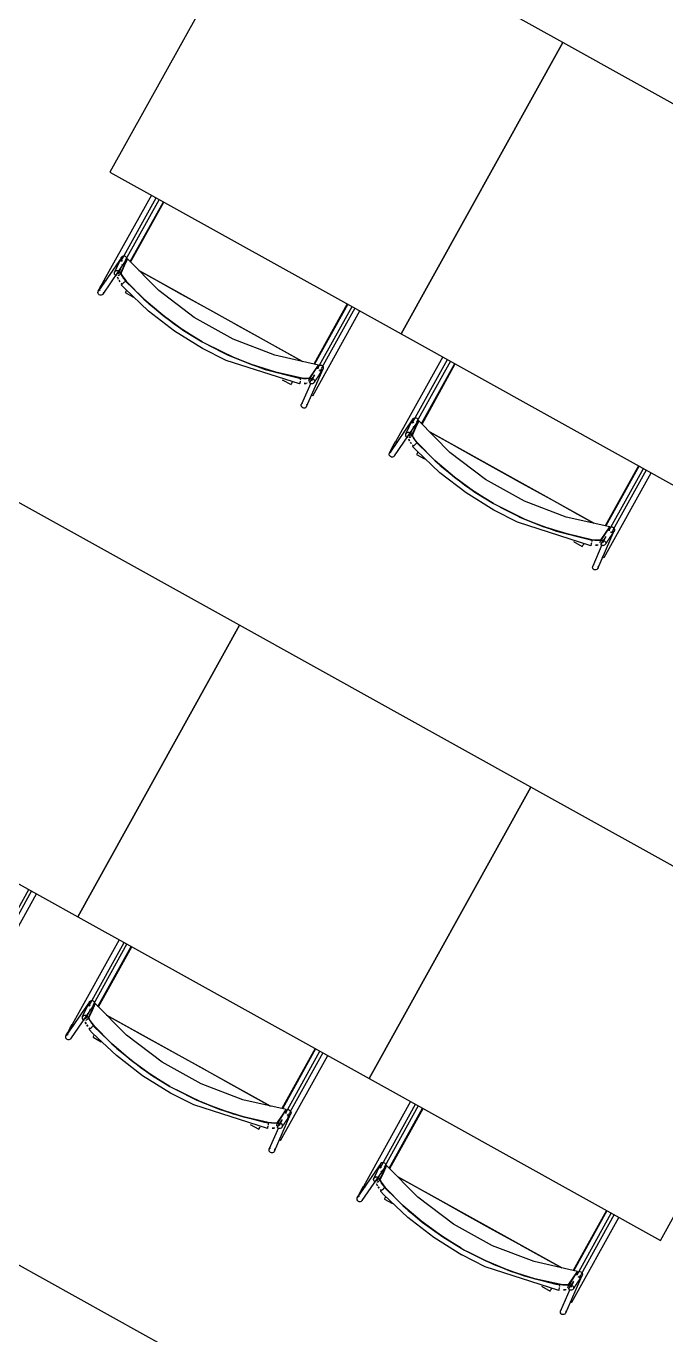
# Model space of a CAD drawing. Header units: metres. Extents: x 2.3 to 42.8, y 0.9 to 31.9.
# Drawn here: x 33.994 to 34.486, y 19.205 to 20.21 of the extents above; entities that cross this region are included whole.
import ezdxf

# ---------------------------------------------------------------- set-up
doc = ezdxf.new("R2010")
doc.units = ezdxf.units.M
doc.layers.add('ARREDI', color=9, linetype='Continuous')
doc.layers.add('PARETI_STRUTTURE', color=7, linetype='Continuous')

msp = doc.modelspace()

# ---------------------------------------------------------------- linework, layer by layer
at = {"layer": 'ARREDI'}
for points in [[(34.1829, 20.3216), (34.0586, 20.0979), (34.2824, 19.9736), (34.4066, 20.1974)], [(34.4066, 20.1974), (34.2824, 19.9736), (34.5061, 19.8494), (34.6304, 20.0731)], [(33.9344, 19.8741), (33.8102, 19.6504), (34.0339, 19.5261), (34.1581, 19.7499)], [(34.1581, 19.7499), (34.0339, 19.5261), (34.2577, 19.4019), (34.3819, 19.6256)], [(34.3819, 19.6256), (34.2577, 19.4019), (34.4814, 19.2776), (34.6056, 19.5014)], [(33.9097, 19.3024), (33.7854, 19.0786), (34.0092, 18.9544), (34.1334, 19.1781)]]:
    msp.add_lwpolyline(points, close=True, dxfattribs=at)
for points in [[(34.0741, 20.0291), (34.0996, 20.0751)], [(34.0682, 20.0295), (34.0677, 20.03), (34.0673, 20.0307), (34.0672, 20.0314), (34.0673, 20.0322), (34.0676, 20.0326), (34.0676, 20.0326), (34.0677, 20.0328), (34.0683, 20.0333), (34.069, 20.0335)], [(34.2121, 19.9399), (34.2154, 19.9448), (34.2187, 19.9497), (34.1853, 19.9573), (34.1533, 19.9695), (34.1234, 19.9861), (34.0961, 20.0069), (34.072, 20.0312), (34.0696, 20.0258), (34.0672, 20.0204), (34.0673, 20.0195), (34.0681, 20.018), (34.0694, 20.0161), (34.071, 20.0143)], [(34.0679, 20.0263), (34.0683, 20.0272)], [(34.069, 20.0335), (34.0698, 20.0335), (34.0704, 20.0332), (34.071, 20.0327), (34.0714, 20.0321), (34.0715, 20.0313), (34.0714, 20.0306)], [(34.0702, 20.0297), (34.072, 20.0312)], [(34.0639, 20.0182), (34.0632, 20.0185), (34.0626, 20.019), (34.0622, 20.0196), (34.0621, 20.0203), (34.0621, 20.0204), (34.0622, 20.021), (34.0623, 20.0212), (34.0626, 20.0217), (34.0632, 20.0221), (34.0639, 20.0224)], [(34.0639, 20.0224), (34.0647, 20.0223), (34.0654, 20.0221), (34.0659, 20.0216), (34.0663, 20.0209), (34.0664, 20.0202), (34.0663, 20.0195), (34.0662, 20.0194), (34.0659, 20.0189), (34.0653, 20.0184), (34.0646, 20.0182)], [(34.0651, 20.0156), (34.0643, 20.0171)], [(34.0643, 20.0171), (34.065, 20.0156)], [(34.0649, 20.0194), (34.0666, 20.0233), (34.0673, 20.0248)], [(34.0709, 20.0143), (34.0693, 20.0162), (34.068, 20.0181), (34.0673, 20.0196), (34.0671, 20.0204)], [(34.0807, 20.0224), (34.0933, 20.0154), (34.1134, 20.0042), (34.1336, 19.993), (34.1538, 19.9818)], [(34.2066, 19.9525), (34.0808, 20.0224)], [(34.0519, 20.0033), (34.0511, 20.0033), (34.0504, 20.0036), (34.0498, 20.0041), (34.0495, 20.0047), (34.0494, 20.0055), (34.0495, 20.0062), (34.0497, 20.0066), (34.0497, 20.0067), (34.0499, 20.0069), (34.0505, 20.0073), (34.0512, 20.0075)], [(34.0537, 20.0054), (34.0535, 20.0046), (34.0533, 20.0042), (34.0533, 20.0042), (34.0532, 20.004), (34.0526, 20.0035), (34.0519, 20.0033)], [(34.0542, 20.0151), (34.0542, 20.0151), (34.0543, 20.015), (34.0545, 20.0149), (34.055, 20.0146)], [(34.055, 20.0146), (34.0556, 20.0143)], [(34.0664, 20.0137), (34.0656, 20.0148)], [(34.0656, 20.0148), (34.0663, 20.0138)], [(34.0679, 20.0118), (34.0672, 20.0127)], [(34.0673, 20.0113), (34.0676, 20.0115), (34.0679, 20.0118), (34.0684, 20.0123), (34.069, 20.0128), (34.0695, 20.0133)], [(34.0673, 20.0113), (34.0673, 20.0113)], [(34.0695, 20.0133), (34.07, 20.0137), (34.0703, 20.014), (34.0705, 20.0142)], [(34.0714, 20.0073), (34.0711, 20.0066), (34.0707, 20.0061), (34.0705, 20.0056), (34.0704, 20.0054)], [(34.1295, 19.9676), (34.1152, 19.9763), (34.0994, 19.9877), (34.0846, 20.0004), (34.0709, 20.0143)], [(34.071, 20.0142), (34.0847, 20.0004), (34.0995, 19.9877), (34.1152, 19.9763), (34.1295, 19.9676)], [(34.2414, 19.9964), (34.2158, 19.9504)], [(34.1545, 19.9814), (34.174, 19.9706), (34.1941, 19.9594), (34.2066, 19.9525)], [(34.1344, 19.9649), (34.1489, 19.9575)], [(34.149, 19.9575), (34.1344, 19.9649)], [(34.1495, 19.9573), (34.1673, 19.9501), (34.1858, 19.9442), (34.2048, 19.9399)], [(34.2049, 19.9399), (34.1859, 19.9442), (34.1673, 19.95), (34.1495, 19.9573)], [(34.2187, 19.9497), (34.2183, 19.9468), (34.2187, 19.9497)], [(34.2186, 19.9489), (34.2191, 19.9494), (34.2198, 19.9497), (34.2205, 19.9497), (34.2213, 19.9495), (34.2219, 19.949), (34.2223, 19.9484)], [(34.2223, 19.9484), (34.2224, 19.9477), (34.2224, 19.9469), (34.2223, 19.9467), (34.2223, 19.9467), (34.222, 19.9463), (34.2215, 19.9458), (34.2208, 19.9455), (34.22, 19.9454), (34.2193, 19.9457)], [(34.2978, 19.9049), (34.3234, 19.9509)], [(34.1977, 19.9347), (34.1978, 19.9349), (34.198, 19.9354), (34.1984, 19.9359), (34.1987, 19.9366)], [(34.2047, 19.9374), (34.2046, 19.9367), (34.2045, 19.936), (34.2044, 19.9355), (34.2043, 19.9353), (34.2043, 19.9352), (34.2043, 19.9353), (34.2044, 19.9355)], [(34.2051, 19.9395), (34.205, 19.9392), (34.2049, 19.9388), (34.2048, 19.9382)], [(34.2049, 19.9399), (34.2073, 19.9395), (34.2096, 19.9394), (34.2113, 19.9396), (34.2121, 19.9399)], [(34.2122, 19.9399), (34.2114, 19.9396), (34.2097, 19.9394), (34.2075, 19.9395), (34.2049, 19.9399)], [(34.21, 19.9357), (34.2091, 19.9356), (34.2079, 19.9357)], [(34.2079, 19.9356), (34.2092, 19.9356)], [(34.2114, 19.9373), (34.2115, 19.938), (34.2117, 19.9386), (34.2118, 19.9387), (34.2123, 19.9392), (34.2124, 19.9392), (34.213, 19.9395), (34.2138, 19.9395), (34.2145, 19.9393), (34.2151, 19.9388), (34.2155, 19.9382)], [(34.2157, 19.9422), (34.2149, 19.941), (34.2116, 19.9361)], [(34.2155, 19.9382), (34.2157, 19.9375), (34.2156, 19.9367), (34.2153, 19.9362), (34.2153, 19.9361), (34.2148, 19.9356), (34.2147, 19.9356), (34.2141, 19.9353), (34.2133, 19.9353), (34.2126, 19.9355), (34.212, 19.936)], [(34.2131, 19.9269), (34.2137, 19.9265)], [(34.2137, 19.9265), (34.2141, 19.9263), (34.2144, 19.9261)], [(34.2144, 19.9261), (34.2144, 19.9261)], [(34.2057, 19.9179), (34.2055, 19.9186), (34.2056, 19.9194), (34.2057, 19.9196), (34.2057, 19.9196), (34.2059, 19.92), (34.2065, 19.9205)], [(34.2097, 19.9196), (34.2098, 19.9188), (34.2097, 19.9181), (34.2097, 19.9179), (34.2097, 19.9178), (34.2094, 19.9174), (34.2089, 19.9169), (34.2082, 19.9166), (34.2074, 19.9166), (34.2067, 19.9168), (34.2061, 19.9173), (34.2057, 19.9179)], [(34.292, 19.9053), (34.2914, 19.9058), (34.2911, 19.9065), (34.2909, 19.9072), (34.2911, 19.9079), (34.2913, 19.9084), (34.2913, 19.9084), (34.2915, 19.9086), (34.292, 19.909), (34.2927, 19.9093)], [(34.4359, 19.8157), (34.4392, 19.8206), (34.4425, 19.8255), (34.4091, 19.833), (34.3771, 19.8453), (34.3471, 19.8619), (34.3198, 19.8826), (34.2958, 19.907), (34.2933, 19.9016), (34.2909, 19.8962), (34.291, 19.8953), (34.2918, 19.8938), (34.2931, 19.8919), (34.2947, 19.89)], [(34.2928, 19.9093), (34.2935, 19.9093), (34.2942, 19.909), (34.2948, 19.9085), (34.2951, 19.9078), (34.2953, 19.9071), (34.2951, 19.9064)], [(34.294, 19.9055), (34.2958, 19.907)], [(34.2876, 19.894), (34.2869, 19.8942), (34.2863, 19.8947), (34.286, 19.8954), (34.2859, 19.8961), (34.2859, 19.8961), (34.286, 19.8968), (34.286, 19.8969), (34.2864, 19.8974), (34.2869, 19.8979), (34.2877, 19.8981)], [(34.2877, 19.8981), (34.2884, 19.8981), (34.2891, 19.8978), (34.2897, 19.8974), (34.29, 19.8967), (34.2902, 19.896), (34.29, 19.8953), (34.29, 19.8951), (34.2897, 19.8946), (34.2891, 19.8942), (34.2884, 19.894)], [(34.2886, 19.8952), (34.2904, 19.8991), (34.291, 19.9006)], [(34.2947, 19.89), (34.2931, 19.892), (34.2918, 19.8939), (34.291, 19.8953), (34.2909, 19.8962)], [(34.2917, 19.902), (34.2921, 19.9029)], [(34.3045, 19.8981), (34.317, 19.8912), (34.3371, 19.88), (34.3573, 19.8688), (34.3775, 19.8576), (34.3977, 19.8464), (34.4178, 19.8352), (34.4304, 19.8282)], [(34.4303, 19.8282), (34.3045, 19.8981)], [(34.278, 19.8908), (34.278, 19.8908), (34.278, 19.8908), (34.2783, 19.8907), (34.2787, 19.8904)], [(34.2787, 19.8904), (34.2793, 19.8901)], [(34.288, 19.8929), (34.2888, 19.8914)], [(34.2888, 19.8913), (34.2881, 19.8928)], [(34.2902, 19.8894), (34.2894, 19.8906)], [(34.2894, 19.8906), (34.2901, 19.8895)], [(34.2917, 19.8876), (34.291, 19.8884)], [(34.2911, 19.8871), (34.2913, 19.8873), (34.2917, 19.8876), (34.2922, 19.888), (34.2927, 19.8885), (34.2933, 19.889)], [(34.2911, 19.8871), (34.2911, 19.8871)], [(34.2933, 19.889), (34.2938, 19.8895), (34.2941, 19.8898), (34.2943, 19.8899)], [(34.3532, 19.8434), (34.339, 19.8521), (34.3232, 19.8635), (34.3084, 19.8762), (34.2947, 19.89)], [(34.2948, 19.8899), (34.3085, 19.8761), (34.3232, 19.8635), (34.339, 19.852), (34.3532, 19.8434)], [(34.2756, 19.8791), (34.2749, 19.8791), (34.2742, 19.8794), (34.2736, 19.8799), (34.2732, 19.8805), (34.2731, 19.8812), (34.2733, 19.882), (34.2735, 19.8824), (34.2735, 19.8824), (34.2736, 19.8826), (34.2742, 19.8831), (34.2749, 19.8833)], [(34.2774, 19.8811), (34.2773, 19.8804), (34.2771, 19.88), (34.2771, 19.88), (34.2769, 19.8798), (34.2763, 19.8793), (34.2756, 19.8791)], [(34.2952, 19.883), (34.2948, 19.8824), (34.2945, 19.8818), (34.2943, 19.8814), (34.2941, 19.8812)], [(34.4651, 19.8722), (34.4396, 19.8262)], [(34.3583, 19.8405), (34.3727, 19.8333)], [(34.3727, 19.8333), (34.3583, 19.8405)], [(34.3733, 19.833), (34.391, 19.8258), (34.4096, 19.82), (34.4285, 19.8157)], [(34.4287, 19.8156), (34.4097, 19.82), (34.3911, 19.8258), (34.3733, 19.833)], [(34.4425, 19.8255), (34.4421, 19.8225), (34.4425, 19.8255)], [(34.4423, 19.8246), (34.4428, 19.8251), (34.4435, 19.8254), (34.4443, 19.8255), (34.445, 19.8252), (34.4456, 19.8248), (34.446, 19.8242)], [(34.4288, 19.8152), (34.4288, 19.815), (34.4287, 19.8146), (34.4286, 19.8139)], [(34.4287, 19.8156), (34.4311, 19.8153), (34.4334, 19.8152), (34.4351, 19.8153), (34.4359, 19.8157)], [(34.4359, 19.8157), (34.4351, 19.8153), (34.4335, 19.8152), (34.4312, 19.8153), (34.4287, 19.8156)], [(34.4352, 19.8131), (34.4352, 19.8138), (34.4355, 19.8143), (34.4356, 19.8145), (34.4361, 19.815), (34.4361, 19.815), (34.4368, 19.8152), (34.4375, 19.8153), (34.4382, 19.815), (34.4388, 19.8146), (34.4392, 19.8139)], [(34.4395, 19.818), (34.4387, 19.8168), (34.4353, 19.8119)], [(34.446, 19.8242), (34.4462, 19.8234), (34.4461, 19.8227), (34.446, 19.8225), (34.446, 19.8225), (34.4458, 19.822), (34.4452, 19.8215), (34.4445, 19.8212), (34.4438, 19.8212), (34.4431, 19.8214)], [(34.4214, 19.8105), (34.4216, 19.8107), (34.4218, 19.8111), (34.4221, 19.8117), (34.4225, 19.8123)], [(34.4284, 19.8132), (34.4283, 19.8125), (34.4282, 19.8118), (34.4281, 19.8113), (34.4281, 19.811), (34.4281, 19.811), (34.4281, 19.811), (34.4281, 19.8112)], [(34.4337, 19.8114), (34.4329, 19.8114), (34.4316, 19.8114)], [(34.4316, 19.8114), (34.4329, 19.8114)], [(34.4393, 19.814), (34.4394, 19.8132), (34.4394, 19.8125), (34.4391, 19.812), (34.439, 19.8118), (34.4385, 19.8114), (34.4385, 19.8113), (34.4378, 19.8111), (34.4371, 19.811), (34.4364, 19.8113), (34.4358, 19.8117)], [(34.4294, 19.7936), (34.4293, 19.7944), (34.4294, 19.7951), (34.4294, 19.7953), (34.4294, 19.7954), (34.4297, 19.7958), (34.4302, 19.7963)], [(34.4334, 19.7953), (34.4336, 19.7946), (34.4335, 19.7938), (34.4334, 19.7936), (34.4334, 19.7936), (34.4332, 19.7932), (34.4326, 19.7927), (34.4319, 19.7924), (34.4312, 19.7924), (34.4305, 19.7926), (34.4299, 19.793), (34.4294, 19.7937)], [(34.4368, 19.8026), (34.4374, 19.8023)], [(34.4374, 19.8023), (34.4379, 19.802), (34.4381, 19.8019)], [(34.4382, 19.8019), (34.4382, 19.8019)], [(34.0494, 19.4573), (34.0749, 19.5033)], [(34.0401, 19.4477), (34.0419, 19.4516), (34.0426, 19.4531)], [(34.1874, 19.3682), (34.1907, 19.3731), (34.194, 19.378), (34.1606, 19.3855), (34.1286, 19.3978), (34.0986, 19.4144), (34.0713, 19.4351), (34.0473, 19.4595), (34.0449, 19.4541), (34.0424, 19.4487), (34.0426, 19.4478), (34.0433, 19.4463), (34.0447, 19.4444), (34.0462, 19.4425)], [(34.0435, 19.4578), (34.0429, 19.4583), (34.0426, 19.459), (34.0425, 19.4597), (34.0426, 19.4604), (34.0428, 19.4609), (34.0428, 19.4609), (34.043, 19.4611), (34.0436, 19.4615), (34.0443, 19.4618)], [(34.0432, 19.4545), (34.0436, 19.4554)], [(34.0443, 19.4618), (34.045, 19.4618), (34.0457, 19.4615), (34.0463, 19.461), (34.0467, 19.4603), (34.0468, 19.4596), (34.0466, 19.4588)], [(34.0455, 19.458), (34.0473, 19.4595)], [(34.0295, 19.4433), (34.0295, 19.4433), (34.0295, 19.4433), (34.0298, 19.4432), (34.0303, 19.4429)], [(34.0303, 19.4429), (34.0308, 19.4426)], [(34.0391, 19.4465), (34.0384, 19.4467), (34.0379, 19.4472), (34.0375, 19.4479), (34.0374, 19.4486), (34.0374, 19.4486), (34.0375, 19.4493), (34.0376, 19.4494), (34.0379, 19.4499), (34.0385, 19.4504), (34.0392, 19.4506)], [(34.0392, 19.4506), (34.0399, 19.4506), (34.0406, 19.4503), (34.0412, 19.4499), (34.0416, 19.4492), (34.0417, 19.4485), (34.0416, 19.4478), (34.0415, 19.4476), (34.0412, 19.4471), (34.0406, 19.4467), (34.0399, 19.4465)], [(34.0404, 19.4438), (34.0396, 19.4453)], [(34.0396, 19.4453), (34.0403, 19.4439)], [(34.0417, 19.4419), (34.0409, 19.4431)], [(34.0409, 19.4431), (34.0416, 19.442)], [(34.0462, 19.4425), (34.0446, 19.4445), (34.0433, 19.4464), (34.0425, 19.4478), (34.0424, 19.4487)], [(34.1047, 19.3959), (34.0905, 19.4045), (34.0747, 19.416), (34.0599, 19.4287), (34.0462, 19.4425)], [(34.056, 19.4506), (34.0686, 19.4437), (34.0887, 19.4325), (34.1088, 19.4213), (34.1291, 19.4101), (34.1492, 19.3989), (34.1694, 19.3877), (34.1819, 19.3807)], [(34.1819, 19.3807), (34.056, 19.4506)], [(34.0271, 19.4316), (34.0264, 19.4316), (34.0257, 19.4318), (34.0251, 19.4323), (34.0248, 19.433), (34.0246, 19.4337), (34.0248, 19.4345), (34.025, 19.4349), (34.025, 19.4349), (34.0252, 19.4351), (34.0258, 19.4356), (34.0265, 19.4358)], [(34.029, 19.4336), (34.0288, 19.4329), (34.0286, 19.4325), (34.0286, 19.4324), (34.0284, 19.4323), (34.0278, 19.4318), (34.0271, 19.4316)], [(34.0432, 19.4401), (34.0425, 19.4409)], [(34.0426, 19.4396), (34.0428, 19.4398), (34.0432, 19.4401), (34.0437, 19.4405), (34.0443, 19.441), (34.0448, 19.4415)], [(34.0426, 19.4396), (34.0426, 19.4396)], [(34.0448, 19.4415), (34.0453, 19.442), (34.0456, 19.4423), (34.0458, 19.4424)], [(34.0467, 19.4355), (34.0463, 19.4349), (34.046, 19.4343), (34.0458, 19.4339), (34.0457, 19.4337)], [(34.0463, 19.4424), (34.06, 19.4286), (34.0748, 19.416), (34.0905, 19.4045), (34.1047, 19.3959)], [(34.2166, 19.4247), (34.1911, 19.3787)], [(34.1097, 19.3931), (34.1242, 19.3858)], [(34.1242, 19.3858), (34.1097, 19.3931)], [(34.1248, 19.3855), (34.1426, 19.3783), (34.1611, 19.3725), (34.1801, 19.3682)], [(34.1802, 19.3681), (34.1612, 19.3725), (34.1426, 19.3783), (34.1248, 19.3855)], [(34.194, 19.378), (34.1936, 19.375), (34.194, 19.378)], [(34.1938, 19.3771), (34.1944, 19.3776), (34.1951, 19.3779), (34.1958, 19.378), (34.1965, 19.3777), (34.1971, 19.3773), (34.1976, 19.3767)], [(34.1975, 19.3767), (34.1977, 19.3759), (34.1976, 19.3752), (34.1975, 19.375), (34.1975, 19.375), (34.1973, 19.3745), (34.1968, 19.374), (34.1961, 19.3737), (34.1953, 19.3737), (34.1946, 19.3739)], [(34.2731, 19.3331), (34.2987, 19.3791)], [(34.173, 19.363), (34.1731, 19.3632), (34.1733, 19.3636), (34.1736, 19.3642), (34.174, 19.3648)], [(34.18, 19.3657), (34.1799, 19.365), (34.1797, 19.3643), (34.1796, 19.3638), (34.1796, 19.3635), (34.1796, 19.3635), (34.1796, 19.3635), (34.1796, 19.3637)], [(34.1803, 19.3677), (34.1803, 19.3675), (34.1802, 19.367), (34.1801, 19.3664)], [(34.1802, 19.3681), (34.1826, 19.3678), (34.1849, 19.3677), (34.1866, 19.3678), (34.1874, 19.3682)], [(34.1874, 19.3682), (34.1867, 19.3678), (34.185, 19.3677), (34.1827, 19.3678), (34.1802, 19.3681)], [(34.1853, 19.3639), (34.1844, 19.3639), (34.1831, 19.3639)], [(34.1832, 19.3639), (34.1845, 19.3638)], [(34.1867, 19.3656), (34.1868, 19.3663), (34.187, 19.3668), (34.1871, 19.367), (34.1876, 19.3675), (34.1876, 19.3675), (34.1883, 19.3677), (34.1891, 19.3678), (34.1898, 19.3675), (34.1904, 19.3671), (34.1908, 19.3664)], [(34.191, 19.3705), (34.1902, 19.3693), (34.1869, 19.3644)], [(34.1908, 19.3664), (34.191, 19.3657), (34.1909, 19.365), (34.1906, 19.3645), (34.1905, 19.3643), (34.1901, 19.3639), (34.19, 19.3638), (34.1893, 19.3636), (34.1886, 19.3635), (34.1879, 19.3638), (34.1874, 19.3641)], [(34.1884, 19.3551), (34.189, 19.3548)], [(34.189, 19.3548), (34.1894, 19.3545), (34.1897, 19.3544)], [(34.1897, 19.3544), (34.1897, 19.3544)], [(34.181, 19.3461), (34.1808, 19.3469), (34.1809, 19.3476), (34.181, 19.3478), (34.181, 19.3479), (34.1812, 19.3483), (34.1818, 19.3488)], [(34.1849, 19.3478), (34.1851, 19.3471), (34.185, 19.3463), (34.1849, 19.3461), (34.1849, 19.3461), (34.1847, 19.3457), (34.1841, 19.3452), (34.1835, 19.3449), (34.1827, 19.3448), (34.182, 19.3451), (34.1814, 19.3455), (34.181, 19.3461)], [(34.2673, 19.3336), (34.2667, 19.3341), (34.2663, 19.3347), (34.2662, 19.3355), (34.2664, 19.3362), (34.2666, 19.3366), (34.2666, 19.3366), (34.2667, 19.3368), (34.2673, 19.3373), (34.268, 19.3375)], [(34.4112, 19.2439), (34.4145, 19.2488), (34.4178, 19.2538), (34.3844, 19.2613), (34.3524, 19.2735), (34.3224, 19.2901), (34.2951, 19.3109), (34.271, 19.3352), (34.2686, 19.3298), (34.2662, 19.3244), (34.2663, 19.3236), (34.2671, 19.3221), (34.2684, 19.3202), (34.27, 19.3183)], [(34.268, 19.3375), (34.2688, 19.3375), (34.2695, 19.3372), (34.27, 19.3367), (34.2704, 19.3361), (34.2705, 19.3353), (34.2704, 19.3346)], [(34.2693, 19.3338), (34.271, 19.3352)], [(34.2629, 19.3222), (34.2622, 19.3225), (34.2616, 19.323), (34.2613, 19.3236), (34.2611, 19.3243), (34.2611, 19.3244), (34.2613, 19.3251), (34.2613, 19.3252), (34.2616, 19.3257), (34.2622, 19.3261), (34.2629, 19.3264)], [(34.2629, 19.3264), (34.2637, 19.3264), (34.2644, 19.3261), (34.265, 19.3256), (34.2653, 19.325), (34.2655, 19.3242), (34.2653, 19.3235), (34.2653, 19.3234), (34.2649, 19.3229), (34.2644, 19.3224), (34.2636, 19.3222)], [(34.2639, 19.3234), (34.2656, 19.3274), (34.2663, 19.3289)], [(34.27, 19.3183), (34.2683, 19.3203), (34.267, 19.3221), (34.2663, 19.3236), (34.2662, 19.3245)], [(34.267, 19.3303), (34.2674, 19.3312)], [(34.2798, 19.3264), (34.2923, 19.3194), (34.3124, 19.3083), (34.3326, 19.297), (34.3528, 19.2858), (34.373, 19.2746)], [(34.4056, 19.2565), (34.2798, 19.3264)], [(34.2533, 19.3191), (34.2533, 19.3191), (34.2533, 19.3191), (34.2536, 19.3189), (34.254, 19.3187)], [(34.254, 19.3187), (34.2546, 19.3184)], [(34.2633, 19.3211), (34.2641, 19.3196)], [(34.2641, 19.3196), (34.2634, 19.3211)], [(34.2654, 19.3177), (34.2646, 19.3188)], [(34.2646, 19.3188), (34.2654, 19.3178)], [(34.267, 19.3159), (34.2663, 19.3167)], [(34.2664, 19.3153), (34.2663, 19.3153)], [(34.2664, 19.3154), (34.2666, 19.3155), (34.267, 19.3159), (34.2675, 19.3163), (34.268, 19.3168), (34.2686, 19.3173)], [(34.2686, 19.3173), (34.269, 19.3177), (34.2694, 19.318), (34.2695, 19.3182)], [(34.3285, 19.2716), (34.3142, 19.2803), (34.2985, 19.2918), (34.2837, 19.3045), (34.27, 19.3183)], [(34.2701, 19.3182), (34.2837, 19.3044), (34.2985, 19.2917), (34.3143, 19.2803), (34.3285, 19.2716)], [(34.2509, 19.3073), (34.2501, 19.3073), (34.2494, 19.3076), (34.2489, 19.3081), (34.2485, 19.3088), (34.2484, 19.3095), (34.2485, 19.3102), (34.2488, 19.3107), (34.2488, 19.3107), (34.2489, 19.3109), (34.2495, 19.3113), (34.2502, 19.3116)], [(34.2527, 19.3094), (34.2526, 19.3087), (34.2523, 19.3082), (34.2523, 19.3082), (34.2522, 19.308), (34.2516, 19.3076), (34.2509, 19.3073)], [(34.2704, 19.3113), (34.2701, 19.3106), (34.2698, 19.3101), (34.2695, 19.3096), (34.2694, 19.3094)], [(34.4404, 19.3004), (34.4149, 19.2544)], [(34.3737, 19.2742), (34.3931, 19.2634), (34.4056, 19.2565)], [(34.3334, 19.2689), (34.348, 19.2616)], [(34.348, 19.2615), (34.3334, 19.2689)], [(34.3485, 19.2613), (34.3663, 19.2541), (34.3849, 19.2482), (34.4038, 19.2439)], [(34.404, 19.2439), (34.385, 19.2482), (34.3664, 19.2541), (34.3486, 19.2613)], [(34.4178, 19.2538), (34.4173, 19.2508), (34.4178, 19.2538)], [(34.4176, 19.2529), (34.4181, 19.2534), (34.4188, 19.2537), (34.4196, 19.2537), (34.4203, 19.2535), (34.4209, 19.2531), (34.4213, 19.2524)], [(34.4213, 19.2524), (34.4215, 19.2517), (34.4214, 19.251), (34.4213, 19.2507), (34.4213, 19.2507), (34.4211, 19.2503), (34.4205, 19.2498), (34.4198, 19.2495), (34.4191, 19.2495), (34.4183, 19.2497)], [(34.4041, 19.2435), (34.404, 19.2433), (34.404, 19.2428), (34.4038, 19.2422)], [(34.404, 19.2439), (34.4064, 19.2436), (34.4087, 19.2434), (34.4104, 19.2436), (34.4112, 19.2439)], [(34.4112, 19.2439), (34.4104, 19.2436), (34.4088, 19.2434), (34.4065, 19.2435), (34.404, 19.2439)], [(34.4104, 19.2413), (34.4105, 19.2421), (34.4108, 19.2426), (34.4109, 19.2427), (34.4114, 19.2432), (34.4114, 19.2432), (34.4121, 19.2435), (34.4128, 19.2435), (34.4135, 19.2433), (34.4141, 19.2428), (34.4145, 19.2422)], [(34.4147, 19.2462), (34.4139, 19.245), (34.4106, 19.2401)], [(34.4145, 19.2422), (34.4147, 19.2415), (34.4146, 19.2408), (34.4144, 19.2402), (34.4143, 19.2401), (34.4138, 19.2396), (34.4138, 19.2396), (34.4131, 19.2393), (34.4123, 19.2393), (34.4116, 19.2395), (34.411, 19.24)], [(34.3967, 19.2387), (34.3968, 19.239), (34.3971, 19.2394), (34.3974, 19.24), (34.3978, 19.2406)], [(34.4037, 19.2415), (34.4036, 19.2407), (34.4035, 19.2401), (34.4034, 19.2396), (34.4034, 19.2393), (34.4034, 19.2392), (34.4034, 19.2393), (34.4034, 19.2395)], [(34.409, 19.2397), (34.4081, 19.2396), (34.4069, 19.2397)], [(34.4069, 19.2397), (34.4082, 19.2396)], [(34.4047, 19.2219), (34.4046, 19.2226), (34.4046, 19.2234), (34.4047, 19.2236), (34.4047, 19.2236), (34.405, 19.224), (34.4055, 19.2245)], [(34.4087, 19.2236), (34.4089, 19.2229), (34.4088, 19.2221), (34.4087, 19.2219), (34.4087, 19.2219), (34.4084, 19.2215), (34.4079, 19.2209), (34.4072, 19.2206), (34.4065, 19.2206), (34.4057, 19.2208), (34.4051, 19.2213), (34.4047, 19.2219)], [(34.4121, 19.2309), (34.4127, 19.2306)], [(34.4127, 19.2306), (34.4132, 19.2303), (34.4134, 19.2302)], [(34.4135, 19.2301), (34.4134, 19.2301)]]:
    msp.add_lwpolyline(points, dxfattribs=at)
at = {"layer": 'PARETI_STRUTTURE'}
for points in [[(34.0904, 20.0802), (34.0542, 20.0151)], [(34.067, 20.0292), (34.0942, 20.0781)], [(34.0963, 20.0769), (34.0704, 20.0301)], [(34.0745, 20.0287), (34.1001, 20.0748)], [(34.0676, 20.0326), (34.0497, 20.0066)], [(34.0533, 20.0042), (34.0711, 20.0302)], [(34.0623, 20.0212), (34.0673, 20.0318)], [(34.0712, 20.03), (34.0712, 20.0298), (34.0711, 20.0297), (34.0711, 20.0296), (34.071, 20.0295), (34.071, 20.0294), (34.0709, 20.0292), (34.0708, 20.0291), (34.0708, 20.029), (34.0707, 20.0289), (34.0707, 20.0288), (34.0706, 20.0286), (34.0706, 20.0285), (34.0705, 20.0284), (34.0704, 20.0283), (34.0704, 20.0282), (34.0703, 20.028), (34.0703, 20.0279), (34.0702, 20.0278), (34.0702, 20.0277), (34.0701, 20.0276), (34.0701, 20.0275), (34.07, 20.0273), (34.0699, 20.0272), (34.0699, 20.0271), (34.0698, 20.027), (34.0698, 20.0269), (34.0697, 20.0268), (34.0697, 20.0266), (34.0696, 20.0265), (34.0696, 20.0264), (34.0695, 20.0263), (34.0694, 20.0262), (34.0694, 20.026), (34.0693, 20.0259), (34.0693, 20.0258), (34.0692, 20.0257), (34.0692, 20.0256), (34.0691, 20.0255), (34.069, 20.0253), (34.069, 20.0252), (34.0689, 20.0251), (34.0689, 20.025), (34.0688, 20.0249), (34.0688, 20.0247), (34.0687, 20.0246), (34.0687, 20.0245), (34.0686, 20.0244), (34.0685, 20.0243), (34.0685, 20.0241), (34.0684, 20.024), (34.0684, 20.0239), (34.0683, 20.0238), (34.0683, 20.0237), (34.0682, 20.0235), (34.0682, 20.0234), (34.0681, 20.0233), (34.068, 20.0232), (34.068, 20.0231), (34.0679, 20.023), (34.0679, 20.0228), (34.0678, 20.0227), (34.0678, 20.0226), (34.0677, 20.0225), (34.0676, 20.0224), (34.0676, 20.0222), (34.0675, 20.0221), (34.0675, 20.022), (34.0674, 20.0219), (34.0674, 20.0218), (34.0673, 20.0216), (34.0673, 20.0215), (34.0672, 20.0214), (34.0671, 20.0213), (34.0671, 20.0212), (34.067, 20.0211), (34.067, 20.0209), (34.0669, 20.0208), (34.0669, 20.0207), (34.0668, 20.0206), (34.0668, 20.0205), (34.0667, 20.0204), (34.0666, 20.0202), (34.0666, 20.0201), (34.0665, 20.02), (34.0665, 20.0199), (34.0664, 20.0198), (34.0663, 20.0196), (34.0663, 20.0195), (34.0662, 20.0194), (34.0662, 20.0194)], [(34.0666, 20.0233), (34.0657, 20.0217)], [(34.0496, 20.0064), (34.0502, 20.0076), (34.0509, 20.0091), (34.0525, 20.0119), (34.0542, 20.0151)], [(34.1298, 19.9624), (34.1083, 19.9758), (34.0883, 19.9912), (34.0699, 20.0086), (34.0673, 20.0113)], [(34.0704, 20.0054), (34.0766, 20.0019)], [(34.0705, 20.0142), (34.0886, 19.9967), (34.1082, 19.9811), (34.1294, 19.9676), (34.1319, 19.9662)], [(34.2409, 19.9967), (34.2152, 19.9505)], [(34.2144, 19.9261), (34.2506, 19.9913)], [(34.2184, 19.9473), (34.2447, 19.9946)], [(34.2468, 19.9934), (34.2212, 19.9472)], [(34.1319, 19.9662), (34.1544, 19.9552), (34.1779, 19.9464), (34.2021, 19.9401), (34.2051, 19.9395)], [(34.2043, 19.9352), (34.1479, 19.9533), (34.1298, 19.9624)], [(34.3142, 19.956), (34.278, 19.8908)], [(34.2097, 19.9179), (34.2223, 19.9467)], [(34.2117, 19.9386), (34.2181, 19.9484)], [(34.2223, 19.9467), (34.2217, 19.9461), (34.2216, 19.946), (34.2216, 19.9459), (34.2215, 19.9458), (34.2214, 19.9456), (34.2214, 19.9455), (34.2213, 19.9454), (34.2212, 19.9453), (34.2211, 19.9452), (34.2211, 19.9451), (34.221, 19.945), (34.2209, 19.9449), (34.2209, 19.9448), (34.2208, 19.9447), (34.2207, 19.9445), (34.2206, 19.9444), (34.2206, 19.9443), (34.2205, 19.9442), (34.2204, 19.9441), (34.2204, 19.944), (34.2203, 19.9439), (34.2202, 19.9438), (34.2202, 19.9437), (34.2201, 19.9435), (34.22, 19.9434), (34.2199, 19.9433), (34.2199, 19.9432), (34.2198, 19.9431), (34.2197, 19.943), (34.2197, 19.9429), (34.2196, 19.9428), (34.2195, 19.9427), (34.2194, 19.9426), (34.2194, 19.9424), (34.2193, 19.9423), (34.2192, 19.9422), (34.2192, 19.9421), (34.2191, 19.942), (34.219, 19.9419), (34.219, 19.9418), (34.2189, 19.9417), (34.2188, 19.9416), (34.2187, 19.9415), (34.2187, 19.9413), (34.2186, 19.9412), (34.2185, 19.9411), (34.2185, 19.941), (34.2184, 19.9409), (34.2183, 19.9408), (34.2182, 19.9407), (34.2182, 19.9406), (34.2181, 19.9405), (34.218, 19.9403), (34.218, 19.9402), (34.2179, 19.9401), (34.2178, 19.94), (34.2177, 19.9399), (34.2177, 19.9398), (34.2176, 19.9397), (34.2175, 19.9396), (34.2175, 19.9395), (34.2174, 19.9394), (34.2173, 19.9393), (34.2172, 19.9391), (34.2172, 19.939), (34.2171, 19.9389), (34.217, 19.9388), (34.217, 19.9387), (34.2169, 19.9386), (34.2168, 19.9385), (34.2167, 19.9384), (34.2167, 19.9383), (34.2166, 19.9381), (34.2165, 19.938), (34.2165, 19.9379), (34.2164, 19.9378), (34.2163, 19.9377), (34.2163, 19.9376), (34.2162, 19.9375), (34.2161, 19.9374), (34.216, 19.9373), (34.216, 19.9372), (34.2159, 19.937), (34.2158, 19.9369), (34.2158, 19.9368), (34.2157, 19.9367), (34.2156, 19.9366), (34.2155, 19.9365), (34.2155, 19.9364), (34.2154, 19.9363), (34.2154, 19.9362)], [(34.2183, 19.9484), (34.2179, 19.9475)], [(34.2211, 19.947), (34.2197, 19.9444)], [(34.2908, 19.905), (34.3179, 19.9539)], [(34.3201, 19.9527), (34.2941, 19.9059)], [(34.2983, 19.9044), (34.3239, 19.9506)], [(34.191, 19.9384), (34.1977, 19.9347)], [(34.2128, 19.9358), (34.2057, 19.9196)], [(34.2153, 19.9416), (34.2135, 19.9373)], [(34.214, 19.9393), (34.2145, 19.9402)], [(34.2913, 19.9084), (34.2735, 19.8824)], [(34.2771, 19.88), (34.2949, 19.9059)], [(34.286, 19.8969), (34.2911, 19.9076)], [(34.295, 19.9057), (34.2949, 19.9056), (34.2949, 19.9055), (34.2948, 19.9054), (34.2948, 19.9052), (34.2947, 19.9051), (34.2947, 19.905), (34.2946, 19.9049), (34.2945, 19.9048), (34.2945, 19.9046), (34.2944, 19.9045), (34.2944, 19.9044), (34.2943, 19.9043), (34.2943, 19.9042), (34.2942, 19.904), (34.2941, 19.9039), (34.2941, 19.9038), (34.294, 19.9037), (34.294, 19.9036), (34.2939, 19.9035), (34.2939, 19.9033), (34.2938, 19.9032), (34.2938, 19.9031), (34.2937, 19.903), (34.2936, 19.9029), (34.2936, 19.9028), (34.2935, 19.9026), (34.2935, 19.9025), (34.2934, 19.9024), (34.2934, 19.9023), (34.2933, 19.9022), (34.2933, 19.902), (34.2932, 19.9019), (34.2931, 19.9018), (34.2931, 19.9017), (34.293, 19.9016), (34.293, 19.9015), (34.2929, 19.9013), (34.2929, 19.9012), (34.2928, 19.9011), (34.2927, 19.901), (34.2927, 19.9009), (34.2926, 19.9007), (34.2926, 19.9006), (34.2925, 19.9005), (34.2925, 19.9004), (34.2924, 19.9003), (34.2924, 19.9001), (34.2923, 19.9), (34.2922, 19.8999), (34.2922, 19.8998), (34.2921, 19.8997), (34.2921, 19.8995), (34.292, 19.8994), (34.292, 19.8993), (34.2919, 19.8992), (34.2919, 19.8991), (34.2918, 19.899), (34.2917, 19.8988), (34.2917, 19.8987), (34.2916, 19.8986), (34.2916, 19.8985), (34.2915, 19.8984), (34.2914, 19.8982), (34.2914, 19.8981), (34.2913, 19.898), (34.2913, 19.8979), (34.2912, 19.8978), (34.2912, 19.8977), (34.2911, 19.8975), (34.2911, 19.8974), (34.291, 19.8973), (34.2909, 19.8972), (34.2909, 19.8971), (34.2908, 19.8969), (34.2908, 19.8968), (34.2907, 19.8967), (34.2907, 19.8966), (34.2906, 19.8965), (34.2906, 19.8964), (34.2905, 19.8962), (34.2904, 19.8961), (34.2904, 19.896), (34.2903, 19.8959), (34.2903, 19.8958), (34.2902, 19.8956), (34.2902, 19.8955), (34.2901, 19.8954), (34.29, 19.8953), (34.29, 19.8952), (34.29, 19.8951)], [(34.2903, 19.8991), (34.2894, 19.8975)], [(34.2733, 19.8822), (34.2739, 19.8834), (34.2747, 19.8848), (34.2762, 19.8877), (34.278, 19.8908)], [(34.3535, 19.8382), (34.3321, 19.8516), (34.312, 19.867), (34.2937, 19.8843), (34.2911, 19.8871)], [(34.2943, 19.8899), (34.3123, 19.8725), (34.332, 19.8569), (34.3531, 19.8434), (34.3557, 19.842)], [(34.2941, 19.8811), (34.3003, 19.8777)], [(34.4382, 19.8019), (34.4744, 19.867)], [(34.4646, 19.8724), (34.439, 19.8263)], [(34.4421, 19.823), (34.4684, 19.8703)], [(34.4706, 19.8691), (34.4449, 19.823)], [(34.4281, 19.811), (34.3716, 19.8291), (34.3536, 19.8382)], [(34.3557, 19.842), (34.3782, 19.8309), (34.4017, 19.8222), (34.4259, 19.8159), (34.4288, 19.8153)], [(34.4334, 19.7936), (34.446, 19.8225)], [(34.4355, 19.8143), (34.4418, 19.8242)], [(34.4391, 19.8174), (34.4372, 19.8131)], [(34.4378, 19.8151), (34.4383, 19.816)], [(34.446, 19.8225), (34.4455, 19.8218), (34.4454, 19.8217), (34.4453, 19.8216), (34.4453, 19.8215), (34.4452, 19.8214), (34.4451, 19.8213), (34.445, 19.8212), (34.445, 19.8211), (34.4449, 19.821), (34.4448, 19.8209), (34.4448, 19.8208), (34.4447, 19.8206), (34.4446, 19.8205), (34.4446, 19.8204), (34.4445, 19.8203), (34.4444, 19.8202), (34.4443, 19.8201), (34.4443, 19.82), (34.4442, 19.8199), (34.4441, 19.8198), (34.4441, 19.8196), (34.444, 19.8195), (34.4439, 19.8194), (34.4438, 19.8193), (34.4438, 19.8192), (34.4437, 19.8191), (34.4436, 19.819), (34.4436, 19.8189), (34.4435, 19.8188), (34.4434, 19.8187), (34.4433, 19.8185), (34.4433, 19.8184), (34.4432, 19.8183), (34.4431, 19.8182), (34.4431, 19.8181), (34.443, 19.818), (34.4429, 19.8179), (34.4428, 19.8178), (34.4428, 19.8177), (34.4427, 19.8175), (34.4426, 19.8174), (34.4426, 19.8173), (34.4425, 19.8172), (34.4424, 19.8171), (34.4423, 19.817), (34.4423, 19.8169), (34.4422, 19.8168), (34.4421, 19.8167), (34.4421, 19.8166), (34.442, 19.8164), (34.4419, 19.8163), (34.4418, 19.8162), (34.4418, 19.8161), (34.4417, 19.816), (34.4416, 19.8159), (34.4416, 19.8158), (34.4415, 19.8157), (34.4414, 19.8156), (34.4414, 19.8154), (34.4413, 19.8153), (34.4412, 19.8152), (34.4411, 19.8151), (34.4411, 19.815), (34.441, 19.8149), (34.4409, 19.8148), (34.4409, 19.8147), (34.4408, 19.8146), (34.4407, 19.8145), (34.4406, 19.8143), (34.4406, 19.8142), (34.4405, 19.8141), (34.4404, 19.814), (34.4404, 19.8139), (34.4403, 19.8138), (34.4402, 19.8137), (34.4401, 19.8136), (34.4401, 19.8135), (34.44, 19.8134), (34.4399, 19.8133), (34.4399, 19.8131), (34.4398, 19.813), (34.4397, 19.8129), (34.4396, 19.8128), (34.4396, 19.8127), (34.4395, 19.8126), (34.4394, 19.8125), (34.4394, 19.8124), (34.4393, 19.8123), (34.4392, 19.8121), (34.4391, 19.812), (34.4391, 19.812)], [(34.4421, 19.8242), (34.4416, 19.8232)], [(34.4448, 19.8228), (34.4438, 19.8209)], [(34.4147, 19.8141), (34.4214, 19.8104)], [(34.4365, 19.8116), (34.4294, 19.7954)], [(33.966, 19.4786), (34.0021, 19.5438)], [(33.9699, 19.4997), (33.9962, 19.5471)], [(33.9983, 19.5459), (33.9727, 19.4997)], [(34.0657, 19.5085), (34.0295, 19.4433)], [(34.0423, 19.4575), (34.0695, 19.5064)], [(34.0716, 19.5052), (34.0457, 19.4584)], [(34.0498, 19.4569), (34.0754, 19.5031)], [(34.0428, 19.4609), (34.025, 19.4349)], [(34.0286, 19.4325), (34.0464, 19.4584)], [(34.0376, 19.4494), (34.0426, 19.4601)], [(34.0465, 19.4582), (34.0465, 19.4581), (34.0464, 19.458), (34.0463, 19.4578), (34.0463, 19.4577), (34.0462, 19.4576), (34.0462, 19.4575), (34.0461, 19.4574), (34.0461, 19.4573), (34.046, 19.4571), (34.046, 19.457), (34.0459, 19.4569), (34.0458, 19.4568), (34.0458, 19.4567), (34.0457, 19.4565), (34.0457, 19.4564), (34.0456, 19.4563), (34.0456, 19.4562), (34.0455, 19.4561), (34.0454, 19.456), (34.0454, 19.4558), (34.0453, 19.4557), (34.0453, 19.4556), (34.0452, 19.4555), (34.0452, 19.4554), (34.0451, 19.4553), (34.0451, 19.4551), (34.045, 19.455), (34.0449, 19.4549), (34.0449, 19.4548), (34.0448, 19.4547), (34.0448, 19.4545), (34.0447, 19.4544), (34.0447, 19.4543), (34.0446, 19.4542), (34.0446, 19.4541), (34.0445, 19.4539), (34.0444, 19.4538), (34.0444, 19.4537), (34.0443, 19.4536), (34.0443, 19.4535), (34.0442, 19.4533), (34.0442, 19.4532), (34.0441, 19.4531), (34.044, 19.453), (34.044, 19.4529), (34.0439, 19.4528), (34.0439, 19.4526), (34.0438, 19.4525), (34.0438, 19.4524), (34.0437, 19.4523), (34.0437, 19.4522), (34.0436, 19.452), (34.0435, 19.4519), (34.0435, 19.4518), (34.0434, 19.4517), (34.0434, 19.4516), (34.0433, 19.4514), (34.0433, 19.4513), (34.0432, 19.4512), (34.0432, 19.4511), (34.0431, 19.451), (34.043, 19.4509), (34.043, 19.4507), (34.0429, 19.4506), (34.0429, 19.4505), (34.0428, 19.4504), (34.0428, 19.4503), (34.0427, 19.4502), (34.0426, 19.45), (34.0426, 19.4499), (34.0425, 19.4498), (34.0425, 19.4497), (34.0424, 19.4496), (34.0424, 19.4494), (34.0423, 19.4493), (34.0423, 19.4492), (34.0422, 19.4491), (34.0421, 19.449), (34.0421, 19.4488), (34.042, 19.4487), (34.042, 19.4486), (34.0419, 19.4485), (34.0419, 19.4484), (34.0418, 19.4483), (34.0417, 19.4481), (34.0417, 19.448), (34.0416, 19.4479), (34.0416, 19.4478), (34.0415, 19.4477), (34.0415, 19.4476)], [(34.0248, 19.4347), (34.0254, 19.4359), (34.0262, 19.4373), (34.0278, 19.4402), (34.0295, 19.4433)], [(34.0419, 19.4516), (34.041, 19.45)], [(34.1051, 19.3907), (34.0836, 19.404), (34.0636, 19.4195), (34.0452, 19.4368), (34.0426, 19.4396)], [(34.0456, 19.4336), (34.0519, 19.4302)], [(34.0458, 19.4424), (34.0639, 19.425), (34.0835, 19.4094), (34.1047, 19.3959), (34.1072, 19.3945)], [(34.2162, 19.4249), (34.1905, 19.3788)], [(34.1937, 19.3755), (34.2199, 19.4228)], [(34.1897, 19.3544), (34.2259, 19.4195)], [(34.2221, 19.4216), (34.1965, 19.3755)], [(34.1072, 19.3945), (34.1297, 19.3834), (34.1532, 19.3747), (34.1774, 19.3683), (34.1803, 19.3678)], [(34.1796, 19.3635), (34.1231, 19.3816), (34.1051, 19.3907)], [(34.2894, 19.3842), (34.2533, 19.3191)], [(34.1849, 19.3461), (34.1975, 19.375)], [(34.187, 19.3668), (34.1933, 19.3767)], [(34.1976, 19.375), (34.197, 19.3743), (34.1969, 19.3742), (34.1969, 19.3741), (34.1968, 19.374), (34.1967, 19.3739), (34.1966, 19.3738), (34.1966, 19.3737), (34.1965, 19.3736), (34.1964, 19.3735), (34.1964, 19.3734), (34.1963, 19.3732), (34.1962, 19.3731), (34.1961, 19.373), (34.1961, 19.3729), (34.196, 19.3728), (34.1959, 19.3727), (34.1959, 19.3726), (34.1958, 19.3725), (34.1957, 19.3724), (34.1956, 19.3722), (34.1956, 19.3721), (34.1955, 19.372), (34.1954, 19.3719), (34.1954, 19.3718), (34.1953, 19.3717), (34.1952, 19.3716), (34.1951, 19.3715), (34.1951, 19.3714), (34.195, 19.3713), (34.1949, 19.3711), (34.1949, 19.371), (34.1948, 19.3709), (34.1947, 19.3708), (34.1946, 19.3707), (34.1946, 19.3706), (34.1945, 19.3705), (34.1944, 19.3704), (34.1944, 19.3703), (34.1943, 19.3701), (34.1942, 19.37), (34.1942, 19.3699), (34.1941, 19.3698), (34.194, 19.3697), (34.1939, 19.3696), (34.1939, 19.3695), (34.1938, 19.3694), (34.1937, 19.3693), (34.1937, 19.3692), (34.1936, 19.3691), (34.1935, 19.3689), (34.1934, 19.3688), (34.1934, 19.3687), (34.1933, 19.3686), (34.1932, 19.3685), (34.1932, 19.3684), (34.1931, 19.3683), (34.193, 19.3682), (34.193, 19.3681), (34.1929, 19.3679), (34.1928, 19.3678), (34.1927, 19.3677), (34.1927, 19.3676), (34.1926, 19.3675), (34.1925, 19.3674), (34.1925, 19.3673), (34.1924, 19.3672), (34.1923, 19.3671), (34.1922, 19.367), (34.1922, 19.3668), (34.1921, 19.3667), (34.192, 19.3666), (34.192, 19.3665), (34.1919, 19.3664), (34.1918, 19.3663), (34.1917, 19.3662), (34.1917, 19.3661), (34.1916, 19.366), (34.1915, 19.3659), (34.1915, 19.3657), (34.1914, 19.3656), (34.1913, 19.3655), (34.1912, 19.3654), (34.1912, 19.3653), (34.1911, 19.3652), (34.191, 19.3651), (34.191, 19.365), (34.1909, 19.3649), (34.1908, 19.3647), (34.1907, 19.3646), (34.1907, 19.3645), (34.1906, 19.3645)], [(34.1936, 19.3767), (34.1931, 19.3757)], [(34.1964, 19.3753), (34.1949, 19.3727)], [(34.2661, 19.3332), (34.2932, 19.3821)], [(34.2954, 19.3809), (34.2694, 19.3342)], [(34.2735, 19.3327), (34.2992, 19.3788)], [(34.1663, 19.3666), (34.173, 19.3629)], [(34.1881, 19.3641), (34.181, 19.3478)], [(34.1906, 19.3699), (34.1887, 19.3656)], [(34.1893, 19.3676), (34.1898, 19.3685)], [(34.2666, 19.3366), (34.2488, 19.3107)], [(34.2523, 19.3082), (34.2702, 19.3342)], [(34.2613, 19.3252), (34.2664, 19.3358)], [(34.2703, 19.334), (34.2702, 19.3338), (34.2702, 19.3337), (34.2701, 19.3336), (34.27, 19.3335), (34.27, 19.3334), (34.2699, 19.3333), (34.2699, 19.3331), (34.2698, 19.333), (34.2698, 19.3329), (34.2697, 19.3328), (34.2697, 19.3327), (34.2696, 19.3326), (34.2695, 19.3324), (34.2695, 19.3323), (34.2694, 19.3322), (34.2694, 19.3321), (34.2693, 19.332), (34.2693, 19.3318), (34.2692, 19.3317), (34.2691, 19.3316), (34.2691, 19.3315), (34.269, 19.3314), (34.269, 19.3313), (34.2689, 19.3311), (34.2689, 19.331), (34.2688, 19.3309), (34.2688, 19.3308), (34.2687, 19.3307), (34.2686, 19.3305), (34.2686, 19.3304), (34.2685, 19.3303), (34.2685, 19.3302), (34.2684, 19.3301), (34.2684, 19.3299), (34.2683, 19.3298), (34.2682, 19.3297), (34.2682, 19.3296), (34.2681, 19.3295), (34.2681, 19.3293), (34.268, 19.3292), (34.268, 19.3291), (34.2679, 19.329), (34.2679, 19.3289), (34.2678, 19.3288), (34.2677, 19.3286), (34.2677, 19.3285), (34.2676, 19.3284), (34.2676, 19.3283), (34.2675, 19.3282), (34.2675, 19.328), (34.2674, 19.3279), (34.2674, 19.3278), (34.2673, 19.3277), (34.2672, 19.3276), (34.2672, 19.3275), (34.2671, 19.3273), (34.2671, 19.3272), (34.267, 19.3271), (34.267, 19.327), (34.2669, 19.3269), (34.2668, 19.3267), (34.2668, 19.3266), (34.2667, 19.3265), (34.2667, 19.3264), (34.2666, 19.3263), (34.2666, 19.3262), (34.2665, 19.326), (34.2664, 19.3259), (34.2664, 19.3258), (34.2663, 19.3257), (34.2663, 19.3256), (34.2662, 19.3254), (34.2662, 19.3253), (34.2661, 19.3252), (34.2661, 19.3251), (34.266, 19.325), (34.2659, 19.3248), (34.2659, 19.3247), (34.2658, 19.3246), (34.2658, 19.3245), (34.2657, 19.3244), (34.2657, 19.3243), (34.2656, 19.3241), (34.2656, 19.324), (34.2655, 19.3239), (34.2654, 19.3238), (34.2654, 19.3237), (34.2653, 19.3235), (34.2653, 19.3234), (34.2653, 19.3234)], [(34.2656, 19.3274), (34.2647, 19.3257)], [(34.2486, 19.3104), (34.2492, 19.3116), (34.25, 19.3131), (34.2515, 19.3159), (34.2533, 19.3191)], [(34.3288, 19.2664), (34.3074, 19.2798), (34.2873, 19.2952), (34.2689, 19.3126), (34.2663, 19.3153)], [(34.2696, 19.3182), (34.2876, 19.3007), (34.3073, 19.2852), (34.3284, 19.2717), (34.3309, 19.2702)], [(34.2694, 19.3094), (34.2756, 19.3059)], [(34.4135, 19.2301), (34.4496, 19.2953)], [(34.4399, 19.3007), (34.4143, 19.2545)], [(34.4174, 19.2513), (34.4437, 19.2986)], [(34.4458, 19.2974), (34.4202, 19.2512)], [(34.4033, 19.2392), (34.3469, 19.2573), (34.3288, 19.2665)], [(34.3309, 19.2702), (34.3534, 19.2592), (34.3769, 19.2504), (34.4012, 19.2441), (34.4041, 19.2435)], [(34.4108, 19.2426), (34.4171, 19.2524)], [(34.4173, 19.2525), (34.4169, 19.2515)], [(34.39, 19.2424), (34.3967, 19.2387)], [(34.4087, 19.2219), (34.4213, 19.2507)], [(34.4143, 19.2456), (34.4125, 19.2414)], [(34.413, 19.2434), (34.4135, 19.2443)], [(34.4213, 19.2507), (34.4207, 19.2501), (34.4207, 19.25), (34.4206, 19.2499), (34.4205, 19.2498), (34.4205, 19.2497), (34.4204, 19.2496), (34.4203, 19.2495), (34.4202, 19.2493), (34.4202, 19.2492), (34.4201, 19.2491), (34.42, 19.249), (34.42, 19.2489), (34.4199, 19.2488), (34.4198, 19.2487), (34.4197, 19.2486), (34.4197, 19.2485), (34.4196, 19.2483), (34.4195, 19.2482), (34.4195, 19.2481), (34.4194, 19.248), (34.4193, 19.2479), (34.4193, 19.2478), (34.4192, 19.2477), (34.4191, 19.2476), (34.419, 19.2475), (34.419, 19.2474), (34.4189, 19.2472), (34.4188, 19.2471), (34.4188, 19.247), (34.4187, 19.2469), (34.4186, 19.2468), (34.4186, 19.2467), (34.4185, 19.2466), (34.4184, 19.2465), (34.4183, 19.2464), (34.4183, 19.2462), (34.4182, 19.2461), (34.4181, 19.246), (34.4181, 19.2459), (34.418, 19.2458), (34.4179, 19.2457), (34.4178, 19.2456), (34.4178, 19.2455), (34.4177, 19.2454), (34.4176, 19.2453), (34.4176, 19.2451), (34.4175, 19.245), (34.4174, 19.2449), (34.4173, 19.2448), (34.4173, 19.2447), (34.4172, 19.2446), (34.4171, 19.2445), (34.4171, 19.2444), (34.417, 19.2443), (34.4169, 19.2441), (34.4168, 19.244), (34.4168, 19.2439), (34.4167, 19.2438), (34.4166, 19.2437), (34.4166, 19.2436), (34.4165, 19.2435), (34.4164, 19.2434), (34.4163, 19.2433), (34.4163, 19.2432), (34.4162, 19.2431), (34.4161, 19.2429), (34.4161, 19.2428), (34.416, 19.2427), (34.4159, 19.2426), (34.4158, 19.2425), (34.4158, 19.2424), (34.4157, 19.2423), (34.4156, 19.2422), (34.4156, 19.2421), (34.4155, 19.2419), (34.4154, 19.2418), (34.4154, 19.2417), (34.4153, 19.2416), (34.4152, 19.2415), (34.4151, 19.2414), (34.4151, 19.2413), (34.415, 19.2412), (34.4149, 19.2411), (34.4149, 19.241), (34.4148, 19.2408), (34.4147, 19.2407), (34.4146, 19.2406), (34.4146, 19.2405), (34.4145, 19.2404), (34.4144, 19.2403), (34.4144, 19.2402)], [(34.4201, 19.251), (34.4187, 19.2485)], [(34.4118, 19.2399), (34.4047, 19.2236)]]:
    msp.add_lwpolyline(points, dxfattribs=at)

doc.saveas('drawing.dxf')
